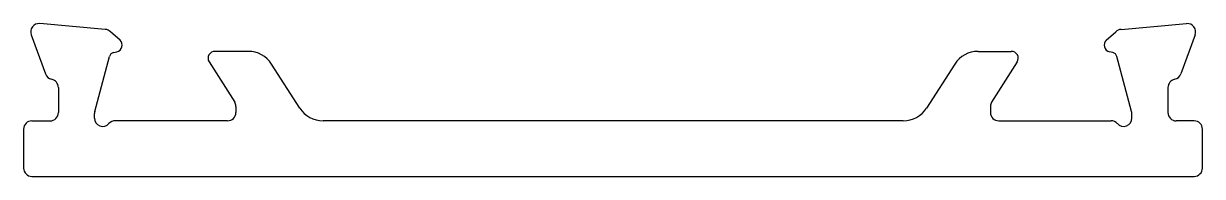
# Model space of a CAD drawing. Extents: x 2835 to 2877.5, y 1471 to 1476.5.
import ezdxf

# ---------------------------------------------------------------- set-up
doc = ezdxf.new("R2010")
doc.units = 0
doc.layers.get('0').update_dxf_attribs({"linetype": 'CONTINUOUS'})

msp = doc.modelspace()

# ---------------------------------------------------------------- linework, layer by layer
for p, q in [((2837.938, 1476.292), (2835.573, 1476.499)), ((2838.47, 1475.902), (2838.124, 1476.205)), ((2874.029, 1475.902), (2874.375, 1476.205)), ((2874.561, 1476.292), (2876.926, 1476.499)), ((2835.265, 1476.097), (2835.778, 1474.686)), ((2877.234, 1476.097), (2876.721, 1474.686)), ((2838.229, 1475.461), (2838.358, 1475.484)), ((2843.09, 1475.5), (2841.893, 1475.5)), ((2869.409, 1475.5), (2870.606, 1475.5)), ((2874.27, 1475.461), (2874.142, 1475.484)), ((2837.557, 1473.338), (2838.088, 1475.32)), ((2841.679, 1475.12), (2842.603, 1473.677)), ((2844.95, 1473.458), (2843.931, 1475.041)), ((2868.568, 1475.041), (2867.549, 1473.458)), ((2870.82, 1475.12), (2869.896, 1473.677)), ((2874.942, 1473.338), (2874.411, 1475.32)), ((2836.247, 1474.2), (2836.247, 1473.299)), ((2876.253, 1474.2), (2876.253, 1473.299)), ((2837.547, 1473.1), (2837.547, 1473.26)), ((2842.647, 1473.521), (2842.647, 1473.3)), ((2869.853, 1473.521), (2869.853, 1473.3)), ((2874.953, 1473.1), (2874.953, 1473.26)), ((2835.292, 1472.999), (2835.947, 1472.999)), ((2842.347, 1473), (2838.294, 1473)), ((2866.709, 1472.999), (2845.791, 1472.999)), ((2870.153, 1473), (2874.205, 1473)), ((2877.197, 1472.999), (2876.553, 1472.999)), ((2834.992, 1472.699), (2834.992, 1471.299)), ((2877.497, 1471.299), (2877.497, 1472.699)), ((2835.292, 1470.999), (2877.197, 1470.999))]:
    msp.add_line(p, q)
for centre, radius, start, end in [((2835.547, 1476.2), 0.3, 85, 200), ((2837.912, 1475.993), 0.3, 45, 85), ((2874.587, 1475.993), 0.3, 95, 135), ((2876.953, 1476.2), 0.3, 340, 95), ((2838.293, 1475.726), 0.25, 285, 45), ((2874.206, 1475.726), 0.25, 135, 255), ((2838.281, 1475.268), 0.2, 105, 165), ((2841.893, 1475.25), 0.25, 90, 211.3955), ((2843.09, 1474.5), 1, 32.7601, 90), ((2869.409, 1474.5), 1, 90, 147.2399), ((2870.606, 1475.25), 0.25, 328.6045, 90), ((2874.218, 1475.268), 0.2, 15, 75), ((2836.06, 1474.789), 0.3, 200, 259.0957), ((2835.947, 1474.2), 0.3, 360, 79.0957), ((2876.553, 1474.2), 0.3, 100.9043, 180), ((2876.439, 1474.789), 0.3, 280.9043, 340), ((2842.347, 1473.521), 0.3, 0, 31.3955), ((2870.153, 1473.521), 0.3, 148.6045, 180), ((2835.947, 1473.299), 0.3, 270, 0), ((2837.847, 1473.26), 0.3, 165, 180), ((2842.347, 1473.3), 0.3, 270, 0), ((2845.791, 1473.999), 1, 212.7601, 270), ((2866.709, 1473.999), 1, 270, 327.2399), ((2870.153, 1473.3), 0.3, 180, 270), ((2874.653, 1473.26), 0.3, 0, 15), ((2876.553, 1473.299), 0.3, 180, 270), ((2835.292, 1472.699), 0.3, 90, 180), ((2837.847, 1473.1), 0.3, 180, 318.1897), ((2838.294, 1472.7), 0.3, 90, 138.1897), ((2874.205, 1472.7), 0.3, 41.8103, 90), ((2874.653, 1473.1), 0.3, 221.8103, 360), ((2877.197, 1472.699), 0.3, 0, 90), ((2835.292, 1471.299), 0.3, 180, 270), ((2877.197, 1471.299), 0.3, 270, 0)]:
    msp.add_arc(centre, radius, start, end)

doc.saveas('drawing.dxf')
